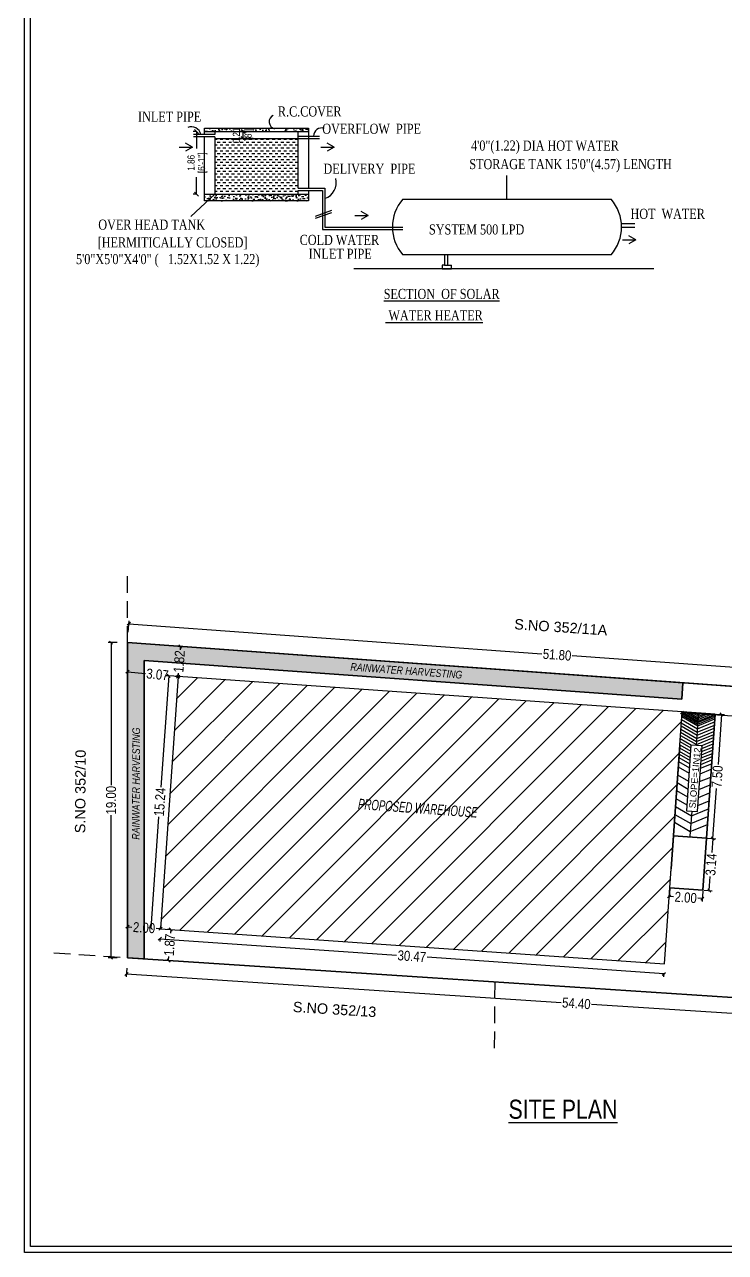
# Model space of a CAD drawing. Header units: metres. Extents: x 574 to 1032, y -195 to -67.
# Drawn here: x 774.5 to 816.8, y -195.4 to -121.4 of the extents above; entities that cross this region are included whole.
import ezdxf

# ---------------------------------------------------------------- set-up
doc = ezdxf.new("R2010")
doc.units = ezdxf.units.M
doc.header["$LTSCALE"] = 20
doc.header["$MEASUREMENT"] = 0
doc.header["$PDMODE"] = 2
doc.linetypes.add('DASHED', pattern=[0.75, 0.5, -0.25])
for name, color, linetype in [('DIM', 4, 'Continuous'), ('dime', 10, 'Continuous'), ('L4', 7, 'Continuous'), ('RED', 1, 'Continuous'), ('txt', 2, 'Continuous')]:
    doc.layers.add(name, color=color, linetype=linetype)
doc.layers.add('Walls', color=1, linetype='Continuous', lineweight=30)
doc.styles.add('9 INCH', font='ARIALNI.TTF')
doc.styles.add('ROMANTIC', font='romantic.ttf', dxfattribs={"width": 0.8})
doc.styles.get("Standard").update_dxf_attribs({"font": 'arial.ttf'})
doc.styles.add('style1', font='ARIALN.TTF')
doc.styles.add('style2', font='arial.ttf')
doc.dimstyles.new('main dim', dxfattribs={"dimtxt": 0.15, "dimasz": 0.12, "dimexe": 0.1, "dimexo": 0.1, "dimgap": 0.05, "dimtad": 1, "dimzin": 3, "dimdsep": 46, "dimtxsty": 'style1', "dimblk": 'OBLIQUE', "dimcen": 0.125, "dimclrd": 8, "dimclre": 8, "dimclrt": 7, "dimadec": 0, "dimazin": 0, "dimtfac": 0.8, "dimtix": 1, "dimtofl": 0, "dimtmove": 2, "dimatfit": 0, "dimfxl": 0, "dimtolj": 1, "dimtzin": 0, "dimarcsym": 0})
doc.dimstyles.new('Rj Approval Inner', dxfattribs={"dimtxt": 0.23, "dimasz": 0.18, "dimexe": 0.18, "dimexo": 0.0625, "dimgap": 0.09, "dimtad": 0, "dimzin": 0, "dimdsep": 46, "dimtxsty": 'style1', "dimblk": 'OBLIQUE', "dimcen": 0.09, "dimclrd": 8, "dimclre": 8, "dimclrt": 256, "dimadec": 0, "dimazin": 0, "dimtfac": 1, "dimtofl": 0, "dimtmove": 1, "dimatfit": 3, "dimfxl": 0, "dimtolj": 1, "dimtzin": 0, "dimlwd": -1, "dimlwe": -1, "dimarcsym": 0})
pattern_1 = [(50, (-379.0064, -621.69866), (0.24708799, -0.0216174), [0.02583665, -0.28420313]), (355, (-379.0064, -621.69866), (-0.04779826, 0.25912165), [0.02066932, -0.227362505]), (100.4514, (-378.98582, -621.70046), (0.19928991, 0.23750409), [0.02195777, -0.241535495]), (46.1842, (-379.0064, -621.62976), (0.36765242, -0.05701942), [0.03875497, -0.4263047]), (96.6356, (-378.97577, -621.6345), (0.32198069, 0.33557254), [0.03293666, -0.36230319]), (351.1842, (-379.0064, -621.62976), (0.32198043, 0.3355728), [0.03100398, -0.34104376]), (21, (-378.97196, -621.64698), (0.2056277, -0.138697636), [0.02583665, -0.28420313]), (326, (-378.97196, -621.64698), (0.08381937, 0.24980596), [0.02066932, -0.227362505]), (71.4514, (-378.95482, -621.65854), (0.289447154, 0.11110809), [0.02195777, -0.241535495]), (37.5, (-379.00641, -621.69866), (0.004188932, 0.114678152), [0, -0.224606596, 0, -0.230807392, 0, -0.228223727]), (7.5, (-379.00641, -621.69866), (0.090624468, 0.135870356), [0, -0.131594662, 0, -0.219439266, 0, -0.086983383]), (327.5, (-379.08323, -621.69866), (0.183895767, -0.007769897), [0, -0.08612216, 0, -0.268701142, 0, -0.356545747]), (317.5, (-379.11768, -621.69866), (0.200901013, 0.03448503), [0, -0.11195881, 0, -0.178445118, 0, -0.253199153])]

# ---------------------------------------------------------------- blocks, each defined once
blk = doc.blocks.new('_Oblique')
at = {"color": 0, "linetype": 'ByBlock', "lineweight": -2}
blk.add_line((-0.5, -0.5), (0.5, 0.5), dxfattribs=at)
blk = doc.blocks.new('*D346')
at = {"layer": 'Defpoints', "color": 0, "ltscale": 7}
for p in [(3152.491, -232.903), (3152.491, -232.903), (3152.491, -234.763)]:
    blk.add_point(p, dxfattribs=at)
at = {"layer": 'DIM', "color": 8, "linetype": 'ByBlock', "lineweight": -2, "ltscale": 7}
for p, q in [((3152.491, -232.903), (3152.391, -232.903)), ((3152.491, -232.903), (3152.491, -233.407)), ((3152.491, -234.763), (3152.491, -234.259)), ((3152.491, -234.763), (3152.391, -234.763))]:
    blk.add_line(p, q, dxfattribs=at)
at = {"layer": 'DIM', "color": 8, "lineweight": -2, "ltscale": 7, "xscale": 0.12, "yscale": 0.12, "zscale": 0.12}
for p, rotation in [((3152.491, -232.903), 90), ((3152.491, -234.763), 270)]:
    blk.add_blockref('_Oblique', p, dxfattribs=dict(at, rotation=rotation))
at = {"layer": 'DIM', "color": 7, "ltscale": 7, "char_height": 0.21, "attachment_point": 5, "rotation": 90, "style": 'style1'}
for s, insert in [('\\A1;[6\'-1"]', (3152.677, -233.833)), ('\\A1;1.86', (3152.334, -233.833))]:
    blk.add_mtext(s, dxfattribs=dict(at, insert=insert))
blk = doc.blocks.new('*D347')
at = {"layer": 'Defpoints', "color": 0, "ltscale": 7}
for p in [(3153.888, -232.903), (3154.284, -232.903), (3154.284, -233.109)]:
    blk.add_point(p, dxfattribs=at)
at = {"layer": 'DIM', "color": 8, "linetype": 'ByBlock', "lineweight": -2, "ltscale": 7}
for p, q in [((3154.184, -232.903), (3153.788, -232.903)), ((3154.184, -233.109), (3153.788, -233.109)), ((3153.888, -233.109), (3153.888, -232.903))]:
    blk.add_line(p, q, dxfattribs=at)
at = {"layer": 'DIM', "color": 8, "lineweight": -2, "ltscale": 7, "xscale": 0.12, "yscale": 0.12, "zscale": 0.12}
for p, rotation in [((3153.888, -232.903), 90), ((3153.888, -233.109), 270)]:
    blk.add_blockref('_Oblique', p, dxfattribs=dict(at, rotation=rotation))
at = {"layer": 'DIM', "color": 7, "ltscale": 7, "insert": (3153.888, -233.019), "char_height": 0.21, "attachment_point": 5, "rotation": 90, "style": 'style1'}
blk.add_mtext('\\A1;0.21\\P [8"]', dxfattribs=at)
blk = doc.blocks.new('*D451')
at = {"color": 8, "ltscale": 100}
for p, q in [((780.058, -158.683), (779.509, -158.683)), ((779.689, -158.683), (779.689, -167.285)), ((779.689, -177.679), (779.689, -169.077)), ((780.058, -177.679), (779.509, -177.679))]:
    blk.add_line(p, q, dxfattribs=at)
at = {"layer": 'Defpoints', "color": 0, "ltscale": 100}
for p in [(779.689, -158.683), (780.683, -158.683), (780.683, -177.679)]:
    blk.add_point(p, dxfattribs=at)
at = {"color": 8, "ltscale": 100, "xscale": 0.18, "yscale": 0.18, "zscale": 0.18}
for p, rotation in [((779.689, -158.683), 90), ((779.689, -177.679), 270)]:
    blk.add_blockref('_Oblique', p, dxfattribs=dict(at, rotation=rotation))
at = {"ltscale": 100, "insert": (779.689, -168.181), "char_height": 0.6, "attachment_point": 5, "rotation": 90, "style": 'style1'}
blk.add_mtext('\\A1;19.00', dxfattribs=at)
blk = doc.blocks.new('*D452')
at = {"color": 8, "ltscale": 100}
for p, q in [((780.728, -158.06), (780.777, -157.371)), ((780.764, -157.551), (805.678, -159.35)), ((832.426, -161.282), (807.512, -159.483)), ((832.39, -161.791), (832.439, -161.102))]:
    blk.add_line(p, q, dxfattribs=at)
at = {"layer": 'Defpoints', "color": 0, "ltscale": 100}
for p in [(780.683, -158.683), (832.426, -161.282), (832.345, -162.414)]:
    blk.add_point(p, dxfattribs=at)
at = {"color": 8, "ltscale": 100, "xscale": 0.18, "yscale": 0.18, "zscale": 0.18}
for p, rotation in [((780.764, -157.551), 175.8693375909285), ((832.426, -161.282), 355.8693375909286)]:
    blk.add_blockref('_Oblique', p, dxfattribs=dict(at, rotation=rotation))
at = {"ltscale": 100, "insert": (806.595, -159.416), "char_height": 0.6, "attachment_point": 5, "rotation": 355.86934, "style": 'style1'}
blk.add_mtext('\\A1;51.80', dxfattribs=at)
blk = doc.blocks.new('*D450')
at = {"color": 8, "ltscale": 100}
for p, q in [((780.642, -178.303), (780.607, -178.837)), ((780.619, -178.657), (806.841, -180.374)), ((834.898, -182.211), (808.676, -180.494)), ((834.922, -181.857), (834.887, -182.391))]:
    blk.add_line(p, q, dxfattribs=at)
at = {"layer": 'Defpoints', "color": 0, "ltscale": 100}
for p in [(780.683, -177.679), (834.962, -181.233), (834.898, -182.211)]:
    blk.add_point(p, dxfattribs=at)
at = {"color": 8, "ltscale": 100, "xscale": 0.18, "yscale": 0.18, "zscale": 0.18}
for p, rotation in [((780.619, -178.657), 176.2542827720656), ((834.898, -182.211), 356.2542827720657)]:
    blk.add_blockref('_Oblique', p, dxfattribs=dict(at, rotation=rotation))
at = {"ltscale": 100, "insert": (807.758, -180.434), "char_height": 0.6, "attachment_point": 5, "rotation": 356.25428, "style": 'style1'}
blk.add_mtext('\\A1;54.40', dxfattribs=at)
blk = doc.blocks.new('*D467')
at = {"layer": 'Defpoints', "color": 0, "ltscale": 100}
for p in [(782.676, -175.931), (813.073, -178.05), (813.031, -178.65)]:
    blk.add_point(p, dxfattribs=at)
at = {"layer": 'RED', "color": 8, "ltscale": 100}
for p, q in [((782.635, -176.531), (782.622, -176.71)), ((782.635, -176.531), (796.915, -177.526)), ((813.031, -178.65), (798.751, -177.654)), ((813.031, -178.65), (813.018, -178.829))]:
    blk.add_line(p, q, dxfattribs=at)
at = {"layer": 'RED', "color": 8, "ltscale": 100, "xscale": 0.18, "yscale": 0.18, "zscale": 0.18}
for p, rotation in [((782.635, -176.531), 176.0123814823392), ((813.031, -178.65), 356.0123814823393)]:
    blk.add_blockref('_Oblique', p, dxfattribs=dict(at, rotation=rotation))
at = {"layer": 'RED', "ltscale": 100, "insert": (797.833, -177.59), "char_height": 0.6, "attachment_point": 5, "rotation": 356.01238, "style": 'style1'}
blk.add_mtext('\\A1;30.47', dxfattribs=at)
blk = doc.blocks.new('*D468')
at = {"layer": 'Defpoints', "color": 0, "ltscale": 100}
for p in [(783.167, -160.688), (783.736, -160.728), (782.676, -175.931)]:
    blk.add_point(p, dxfattribs=at)
at = {"layer": 'RED', "color": 8, "ltscale": 100}
for p, q in [((783.167, -160.688), (782.7, -167.396)), ((783.167, -160.688), (782.988, -160.676)), ((782.107, -175.891), (782.575, -169.184)), ((782.107, -175.891), (781.928, -175.879))]:
    blk.add_line(p, q, dxfattribs=at)
at = {"layer": 'RED', "color": 8, "ltscale": 100, "xscale": 0.18, "yscale": 0.18, "zscale": 0.18}
for p, rotation in [((783.167, -160.688), 86.01238148233988), ((782.107, -175.891), 266.0123814823398)]:
    blk.add_blockref('_Oblique', p, dxfattribs=dict(at, rotation=rotation))
at = {"layer": 'RED', "ltscale": 100, "insert": (782.637, -168.29), "char_height": 0.6, "attachment_point": 5, "rotation": 86.01238, "style": 'style1'}
blk.add_mtext('\\A1;15.24', dxfattribs=at)
blk = doc.blocks.new('*D469')
at = {"layer": 'Defpoints', "color": 0, "ltscale": 100}
for p in [(783.867, -158.913), (783.867, -158.913), (783.736, -160.728)]:
    blk.add_point(p, dxfattribs=at)
at = {"layer": 'RED', "color": 8, "ltscale": 100}
for p, q in [((783.867, -158.913), (783.688, -158.9)), ((783.867, -158.913), (783.852, -159.118)), ((783.736, -160.728), (783.751, -160.522)), ((783.736, -160.728), (783.557, -160.715))]:
    blk.add_line(p, q, dxfattribs=at)
at = {"layer": 'RED', "color": 8, "ltscale": 100, "xscale": 0.18, "yscale": 0.18, "zscale": 0.18}
for p, rotation in [((783.867, -158.913), 85.86933759095392), ((783.736, -160.728), 265.8693375909539)]:
    blk.add_blockref('_Oblique', p, dxfattribs=dict(at, rotation=rotation))
at = {"layer": 'RED', "ltscale": 100, "insert": (783.802, -159.82), "char_height": 0.6, "attachment_point": 5, "rotation": 85.86934, "style": 'style1'}
blk.add_mtext('\\A1;1.82', dxfattribs=at)
blk = doc.blocks.new('*D470')
at = {"layer": 'Defpoints', "color": 0, "ltscale": 100}
for p in [(780.683, -175.811), (780.683, -175.811), (782.676, -175.931)]:
    blk.add_point(p, dxfattribs=at)
at = {"layer": 'RED', "color": 8, "ltscale": 100}
for p, q in [((780.683, -175.811), (780.693, -175.632)), ((780.683, -175.811), (780.948, -175.827)), ((782.676, -175.931), (782.411, -175.915)), ((782.676, -175.931), (782.687, -175.751))]:
    blk.add_line(p, q, dxfattribs=at)
at = {"layer": 'RED', "color": 8, "ltscale": 100, "xscale": 0.18, "yscale": 0.18, "zscale": 0.18}
for p, rotation in [((780.683, -175.811), 176.570270816227), ((782.676, -175.931), 356.570270816227)]:
    blk.add_blockref('_Oblique', p, dxfattribs=dict(at, rotation=rotation))
at = {"layer": 'RED', "ltscale": 100, "insert": (781.68, -175.871), "char_height": 0.6, "attachment_point": 5, "rotation": 356.57027, "style": 'style1'}
blk.add_mtext('\\A1;2.00', dxfattribs=at)
blk = doc.blocks.new('*D471')
at = {"layer": 'Defpoints', "color": 0, "ltscale": 100}
for p in [(783.314, -175.975), (783.162, -177.842), (783.192, -177.844)]:
    blk.add_point(p, dxfattribs=at)
at = {"layer": 'RED', "color": 8, "ltscale": 100}
for p, q in [((783.285, -175.973), (783.105, -175.962)), ((783.285, -175.973), (783.27, -176.203)), ((783.162, -177.842), (783.177, -177.612)), ((783.162, -177.842), (782.983, -177.83))]:
    blk.add_line(p, q, dxfattribs=at)
at = {"layer": 'RED', "color": 8, "ltscale": 100, "xscale": 0.18, "yscale": 0.18, "zscale": 0.18}
for p, rotation in [((783.285, -175.973), 86.25428277206616), ((783.162, -177.842), 266.2542827720662)]:
    blk.add_blockref('_Oblique', p, dxfattribs=dict(at, rotation=rotation))
at = {"layer": 'RED', "ltscale": 100, "insert": (783.223, -176.907), "char_height": 0.6, "attachment_point": 5, "rotation": 86.25428, "style": 'style1'}
blk.add_mtext('\\A1;1.87', dxfattribs=at)
blk = doc.blocks.new('*D472')
at = {"layer": 'Defpoints', "color": 0, "ltscale": 100}
for p in [(814.132, -162.847), (832.567, -164.083), (832.57, -164.036)]:
    blk.add_point(p, dxfattribs=at)
at = {"layer": 'RED', "color": 8, "ltscale": 100}
for p, q in [((814.129, -162.893), (814.118, -163.073)), ((814.129, -162.893), (823.066, -163.47)), ((832.567, -164.083), (824.858, -163.585)), ((832.567, -164.083), (832.556, -164.262))]:
    blk.add_line(p, q, dxfattribs=at)
at = {"layer": 'RED', "color": 8, "ltscale": 100, "xscale": 0.18, "yscale": 0.18, "zscale": 0.18}
for p, rotation in [((814.129, -162.893), 176.3087026367958), ((832.567, -164.083), 356.3087026367958)]:
    blk.add_blockref('_Oblique', p, dxfattribs=dict(at, rotation=rotation))
at = {"layer": 'RED', "ltscale": 100, "insert": (823.967, -163.455), "char_height": 0.6, "attachment_point": 5, "rotation": 356.3087, "style": 'style1'}
blk.add_mtext('\\A1;18.48', dxfattribs=at)
blk = doc.blocks.new('*D475')
at = {"color": 8, "ltscale": 100}
for p, q in [((813.388, -173.523), (813.344, -174.157)), ((815.383, -173.662), (815.339, -174.296)), ((813.357, -173.977), (813.624, -173.996)), ((815.352, -174.116), (815.085, -174.098))]:
    blk.add_line(p, q, dxfattribs=at)
at = {"layer": 'Defpoints', "color": 0, "ltscale": 100}
for p in [(813.393, -173.461), (815.388, -173.6), (815.352, -174.116)]:
    blk.add_point(p, dxfattribs=at)
at = {"color": 8, "ltscale": 100, "xscale": 0.18, "yscale": 0.18, "zscale": 0.18}
for p, rotation in [((813.357, -173.977), 176.0123814823378), ((815.352, -174.116), 356.0123814823378)]:
    blk.add_blockref('_Oblique', p, dxfattribs=dict(at, rotation=rotation))
at = {"ltscale": 100, "insert": (814.354, -174.047), "char_height": 0.6, "attachment_point": 5, "rotation": 356.01238, "style": 'style1'}
blk.add_mtext('\\A1;2.00', dxfattribs=at)
blk = doc.blocks.new('*D476')
at = {"color": 8, "ltscale": 100}
for p, q in [((815.668, -170.472), (816.174, -170.507)), ((815.994, -170.495), (815.935, -171.334)), ((815.776, -173.627), (815.834, -172.787)), ((815.45, -173.604), (815.955, -173.639))]:
    blk.add_line(p, q, dxfattribs=at)
at = {"layer": 'Defpoints', "color": 0, "ltscale": 100}
for p in [(815.606, -170.468), (815.994, -170.495), (815.388, -173.6)]:
    blk.add_point(p, dxfattribs=at)
at = {"color": 8, "ltscale": 100, "xscale": 0.18, "yscale": 0.18, "zscale": 0.18}
for p, rotation in [((815.994, -170.495), 86.01298975908536), ((815.776, -173.627), 266.0129897590854)]:
    blk.add_blockref('_Oblique', p, dxfattribs=dict(at, rotation=rotation))
at = {"ltscale": 100, "insert": (815.885, -172.061), "char_height": 0.6, "attachment_point": 5, "rotation": 86.01299, "style": 'style1'}
blk.add_mtext('\\A1;3.14', dxfattribs=at)
blk = doc.blocks.new('*D477')
at = {"color": 8, "ltscale": 100}
for p, q in [((816.19, -162.99), (816.695, -163.025)), ((816.516, -163.013), (816.305, -166.029)), ((815.994, -170.495), (816.204, -167.478)), ((815.668, -170.472), (816.174, -170.507))]:
    blk.add_line(p, q, dxfattribs=at)
at = {"layer": 'Defpoints', "color": 0, "ltscale": 100}
for p in [(816.128, -162.986), (816.516, -163.013), (815.606, -170.468)]:
    blk.add_point(p, dxfattribs=at)
at = {"color": 8, "ltscale": 100, "xscale": 0.18, "yscale": 0.18, "zscale": 0.18}
for p, rotation in [((816.516, -163.013), 86.01263612922348), ((815.994, -170.495), 266.0126361292235)]:
    blk.add_blockref('_Oblique', p, dxfattribs=dict(at, rotation=rotation))
at = {"ltscale": 100, "insert": (816.255, -166.754), "char_height": 0.6, "attachment_point": 5, "rotation": 86.01264, "style": 'style1'}
blk.add_mtext('\\A1;7.50', dxfattribs=at)
blk = doc.blocks.new('*D480')
at = {"layer": 'Defpoints', "color": 0, "ltscale": 100}
for p in [(780.683, -160.441), (780.683, -160.441), (783.736, -160.728)]:
    blk.add_point(p, dxfattribs=at)
at = {"layer": 'RED', "color": 8, "ltscale": 100}
for p, q in [((780.683, -160.441), (780.699, -160.261)), ((780.683, -160.441), (781.764, -160.542)), ((783.736, -160.728), (783.753, -160.549)), ((783.736, -160.728), (783.215, -160.679))]:
    blk.add_line(p, q, dxfattribs=at)
at = {"layer": 'RED', "color": 8, "ltscale": 100, "xscale": 0.18, "yscale": 0.18, "zscale": 0.18}
for p, rotation in [((780.683, -160.441), 174.6271897064693), ((783.736, -160.728), 354.6271897064693)]:
    blk.add_blockref('_Oblique', p, dxfattribs=dict(at, rotation=rotation))
at = {"layer": 'RED', "ltscale": 100, "insert": (782.49, -160.6), "char_height": 0.6, "attachment_point": 5, "rotation": 354.62719, "style": 'style1'}
blk.add_mtext('\\A1;3.07', dxfattribs=at)
blk = doc.blocks.new('solar')
h = blk.add_hatch()
h.set_pattern_fill('AR-CONC', color=256, scale=0.034449, style=0)
h.set_pattern_definition(pattern_1)
h.paths.add_polyline_path([(-10.283, 2.222), (-13.383, 2.222), (-13.383, 2.015), (-10.283, 2.015)])
h.paths.add_polyline_path([(-11.486, 4.186), (-13.383, 4.186), (-13.383, 4.082), (-13.073, 4.082), (-11.437, 4.082)])
h.paths.add_polyline_path([(-10.544, 4.186), (-10.94, 4.186), (-10.989, 4.082), (-10.593, 4.082)])
h.paths.add_polyline_path([(-12.85, 3.705), (-12.85, 5.286), (-11.781, 5.286), (-11.781, 3.705)], flags=9)
h = blk.add_hatch()
h.set_pattern_fill('AR-CONC', color=256, scale=0.034449, style=0)
h.set_pattern_definition(pattern_1)
h.paths.add_polyline_path([(-11.486, 4.186), (-13.383, 4.186), (-13.383, 4.082), (-13.073, 4.082), (-11.437, 4.082)])
h.paths.add_polyline_path([(-10.283, 4.186), (-10.94, 4.186), (-10.989, 4.082), (-10.593, 4.082), (-10.283, 4.082)])
h = blk.add_hatch()
h.set_pattern_fill('DASH', color=256, scale=0.688977, style=0)
h.set_pattern_definition([(0, (-379.00641, -621.69866), (0.086122161, 0.086122161), [0.08612216, -0.08612216])])
h.paths.add_polyline_path([(-13.073, 3.875), (-13.073, 2.222), (-10.593, 2.222), (-10.593, 3.875)])
for p, q in [((-13.383, 3.996), (-13.383, 4.186)), ((-13.383, 4.186), (-10.283, 4.186)), ((-13.383, 4.082), (-13.073, 4.082)), ((-13.073, 4.082), (-13.073, 3.996)), ((-13.073, 4.082), (-10.593, 4.082)), ((-11.437, 4.082), (-11.486, 4.186)), ((-10.989, 4.082), (-10.94, 4.186)), ((-10.593, 2.394), (-10.593, 4.082)), ((-10.593, 4.082), (-10.283, 4.082)), ((-10.283, 4.186), (-10.283, 2.394)), ((-13.745, 3.617), (-13.952, 3.738)), ((-13.073, 3.996), (-13.711, 3.996)), ((-13.073, 3.927), (-13.711, 3.927)), ((-13.383, 2.015), (-13.383, 3.927)), ((-13.073, 3.927), (-13.073, 2.222)), ((-13.073, 3.875), (-10.593, 3.875)), ((-10.593, 3.944), (-9.956, 3.944)), ((-10.593, 3.875), (-9.956, 3.875)), ((-9.525, 3.617), (-9.732, 3.738)), ((-14.141, 3.617), (-13.745, 3.617)), ((-13.745, 3.617), (-13.952, 3.497)), ((-9.921, 3.617), (-9.525, 3.617)), ((-9.525, 3.617), (-9.732, 3.497)), ((-4.375, 2.067), (-4.375, 2.773)), ((-13.073, 2.222), (-13.792, 1.551)), ((-13.383, 2.222), (-10.283, 2.222)), ((-10.593, 2.394), (-9.801, 2.394)), ((-10.593, 2.222), (-10.593, 2.325)), ((-10.593, 2.222), (-10.593, 2.325)), ((-10.593, 2.325), (-9.87, 2.325)), ((-10.283, 2.325), (-10.283, 2.015)), ((-9.87, 2.325), (-9.87, 1.171)), ((-9.801, 2.394), (-9.801, 1.24)), ((-10.283, 2.015), (-13.383, 2.015)), ((-7.475, 2.067), (-1.275, 2.067)), ((-10.076, 1.567), (-9.594, 1.74)), ((-10.076, 1.499), (-9.594, 1.671)), ((-8.905, 1.585), (-8.509, 1.585)), ((-8.509, 1.585), (-8.716, 1.705)), ((-8.509, 1.585), (-8.716, 1.464)), ((-9.87, 1.171), (-7.475, 1.171)), ((-9.801, 1.24), (-7.475, 1.24)), ((-0.947, 1.344), (-0.568, 1.344)), ((-0.947, 1.24), (-0.568, 1.24)), ((-0.93, 0.861), (-0.534, 0.861)), ((-0.534, 0.861), (-0.741, 0.982)), ((-0.534, 0.861), (-0.741, 0.741)), ((-1.275, 0.413), (-7.475, 0.413)), ((-6.235, 0.413), (-6.235, 0.276)), ((-6.235, 0.413), (-6.235, 0.103)), ((-6.132, 0.103), (-6.132, 0.413)), ((0, 0), (-8.939, 0)), ((-6.235, 0.103), (-6.304, 0.103)), ((-6.304, 0.103), (-6.304, 0)), ((-6.304, 0), (-6.029, 0)), ((-6.235, 0.103), (-6.029, 0.103)), ((-6.029, 0), (-6.029, 0.103))]:
    blk.add_line(p, q)
for centre, radius, start, end in [((-11.247, 4.372), 0.211, 114.2145, 255.725), ((-13.775, 3.938), 0.286, 11.6682, 112.1868), ((-9.878, 3.933), 0.259, 76.6765, 177.5572), ((-9.942, 2.558), 0.486, 286.9212, 15.3934), ((-6.536, 1.24), 1.252, 138.6575, 221.3425), ((-2.214, 1.24), 1.252, 318.6575, 41.3425)]:
    blk.add_arc(centre, radius, start, end)
at = {"layer": 'dime', "color": 4, "style": 'ROMANTIC', "width": 0.8}
for s, height, p in [(' R.C.COVER', 0.3, (-11.287, 4.531)), (' INLET PIPE', 0.29999, (-15.455, 4.376)), ('OVERFLOW  PIPE', 0.29999, (-9.875, 4.015)), (' 4\'0"(1.22) DIA HOT WATER', 0.29999, (-5.534, 3.515)), ('DELIVERY  PIPE', 0.29999, (-9.84, 2.826)), (' STORAGE TANK 15\'0"(4.57) LENGTH', 0.29999, (-5.586, 2.964)), ('OVER HEAD TANK  ', 0.29999, (-16.547, 1.162)), ('HOT  WATER ', 0.29999, (-0.694, 1.483)), ('SYSTEM 500 LPD', 0.29999, (-6.697, 1.018)), ('[HERMITICALLY CLOSED]', 0.29999, (-16.565, 0.633)), ('COLD WATER ', 0.29999, (-10.547, 0.707)), ('  5\'0"X5\'0"X4\'0" (   1.52X1.52 X 1.22)', 0.29999, (-17.392, 0.136)), (' INLET PIPE', 0.29999, (-10.374, 0.294)), ('%%USECTION  OF SOLAR', 0.29999, (-8.046, -0.902)), ('%%U WATER HEATER', 0.29999, (-7.995, -1.539))]:
    blk.add_text(s, height=height, dxfattribs=at).set_placement(p)
at = {"layer": 'DIM', "color": 7, "ltscale": 7}
dim = blk.add_linear_dim(base=(-13.626, 4.082), p1=(-13.626, 2.222), p2=(-13.626, 4.082), angle=90, dimstyle='main dim', override={"dimtxt": 0.21, "dimtad": 0, "dimpost": '\\X'}, dxfattribs=at)
dim.commit()
dim.dimension.update_dxf_attribs({"geometry": '*D346', "text_midpoint": (-13.626, 3.152), "insert": (-3166.117, 236.985)})
dim = blk.add_linear_dim(base=(-12.229, 4.082), p1=(-11.833, 3.875), p2=(-11.833, 4.082), angle=90, dimstyle='main dim', override={"dimtxt": 0.21, "dimtad": 0, "dimpost": '\\X'}, dxfattribs=at)
dim.commit()
dim.dimension.update_dxf_attribs({"geometry": '*D347', "text_midpoint": (-12.229, 3.966), "dimtype": 128, "insert": (-3166.117, 236.985)})

msp = doc.modelspace()

# ---------------------------------------------------------------- hatches: boundary and pattern name
at = {"ltscale": 800}
h = msp.add_hatch(dxfattribs=at)
h.set_pattern_fill('GRAVEL', color=256, scale=2, style=0)
h.set_pattern_definition([(228.012788, (176.3699, -32.42175), (-16, -18), [0.269072, -26.638176]), (184.96974, (176.1899, -32.62175), (24, 2), [0.461736, -45.7118495]), (132.510447, (175.7299, -32.66175), (20, -22), [0.325576, -32.232065]), (267.273689, (174.9499, -33.16175), (2, 40), [0.420476, -41.627116]), (292.833654, (174.9299, -33.58175), (-10, 24), [0.41231, -40.818746]), (357.273689, (175.0899, -33.96175), (-40, 2), [0.420476, -41.627116]), (37.69424, (175.5099, -33.98175), (-26, -20), [0.556058, -55.049697]), (72.255328, (175.9499, -33.64175), (14, 44), [0.524976, -51.972643]), (121.429566, (176.1099, -33.14175), (-16, 26), [0.4219, -41.768146]), (175.236358, (175.8899, -32.78175), (22, -2), [0.481664, -23.601525]), (222.397438, (175.4099, -32.74175), (-24, -22), [0.622896, -61.66675]), (138.814075, (176.9299, -33.18175), (-14, 12), [0.212602, -21.0476896]), (171.469234, (176.7699, -33.04175), (26, -4), [0.404474, -40.043023]), (225, (176.3699, -32.9817), (-2e-16, -2), [0.282842, -2.545585]), (203.19859, (176.2299, -32.74175), (10, 4), [0.152316, -15.07923]), (291.80141, (176.0899, -32.80175), (-2, 6), [0.215406, -10.5549236]), (30.963757, (176.1699, -33.00175), (6, 4), [0.349858, -11.312046]), (161.56505, (176.4699, -32.82175), (4, -2), [0.252982, -6.0715733]), (16.38954, (174.9299, -32.80175), (20, 6), [0.3544, -35.0856903]), (70.346176, (175.2699, -32.70175), (-8, -22), [0.297322, -29.4348155]), (293.19859, (176.4699, -32.42175), (-4, 10), [0.30463, -14.926916]), (343.61046, (176.5899, -32.70175), (-20, 6), [0.3544, -35.0856903]), (339.443955, (174.9299, -34.04175), (-10, 4), [0.34176, -16.7462475]), (294.77514, (175.2499, -34.16175), (-10, 22), [0.286356, -28.349286]), (66.80141, (176.4899, -34.42175), (4, 10), [0.30463, -14.926916]), (17.354025, (176.6099, -34.14175), (-26, -8), [0.335262, -33.190847]), (69.443955, (175.5099, -34.42175), (-4, -10), [0.17088, -16.9171275]), (101.30993, (176.3699, -34.42175), (-2, 8), [0.10198, -10.096059]), (165.96376, (176.3499, -34.32175), (6, -2), [0.41231, -7.833901]), (186.009006, (175.9499, -34.22175), (20, 2), [0.3821, -37.8278463]), (303.69007, (176.1699, -33.18175), (-2, 4), [0.288444, -6.9226586]), (353.157227, (176.3299, -33.42175), (34, -4), [0.503588, -49.855125]), (60.945396, (176.8299, -33.48175), (-8, -14), [0.205912, -20.385348]), (90, (176.93, -33.3017), (-2, 2), [0.12, -1.88]), (120.256437, (175.9099, -34.16175), (8, -14), [0.277848, -27.50704]), (48.012788, (175.7699, -33.92175), (16, 18), [0.538144, -26.369104]), (0, (176.13, -33.5217), (2, 2), [0.52, -1.48]), (325.304846, (176.6499, -33.52175), (20, -14), [0.316228, -31.3065486]), (254.054604, (176.9099, -33.70175), (-2, -8), [0.291204, -14.269016]), (207.645975, (176.8299, -33.98175), (-38, -20), [0.47413, -46.9389484]), (175.426079, (176.4099, -34.20175), (-26, 2), [0.501598, -49.658147])])
h.paths.add_polyline_path([(780.68261, -158.68305), (780.68261, -177.67924), (781.68261, -177.7447), (781.68261, -159.75787), (814.11667, -162.10022), (814.1887, -161.10282)])
h.paths.add_polyline_path([(793.95435, -160.61279), (800.92902, -161.11908), (800.99832, -160.1645), (794.02364, -159.65821)], flags=24)
h.paths.add_polyline_path([(781.67444, -170.70506), (781.69729, -163.71207), (780.7402, -163.70894), (780.71736, -170.70193)], flags=24)
at = {"layer": 'L4', "ltscale": 1.5}
h = msp.add_hatch(dxfattribs=at)
h.set_pattern_fill('ANSI31', color=6, scale=10)
h.set_pattern_definition([(45, (-0.8662, -2.5963), (-0.8838835, 0.8838835), [])])
h.paths.add_polyline_path([(783.73622, -160.72775), (782.67642, -175.93085), (813.07265, -178.04977), (814.13246, -162.84666)])
h.paths.add_polyline_path([(794.39888, -168.87437), (801.94778, -169.42234), (802.01853, -168.44768), (794.46963, -167.89971)], flags=24)

# ---------------------------------------------------------------- linework, layer by layer
at = {"color": 1, "linetype": 'DASHED', "ltscale": 0.1}
for p, q in [((780.68261, -158.68305), (780.68261, -154.53905)), ((776.24257, -177.38855), (780.68261, -177.67924)), ((802.83115, -179.12927), (802.80196, -183.18132))]:
    msp.add_line(p, q, dxfattribs=at)
at = {"color": 1, "ltscale": 100}
for p, q in [((780.68261, -158.68305), (832.34472, -162.41403)), ((814.11667, -162.10022), (814.1887, -161.10282)), ((816.12761, -162.98574), (814.13246, -162.84666)), ((816.12761, -162.98574), (814.13246, -162.84666)), ((815.60606, -170.46758), (816.12761, -162.98574)), ((813.98971, -164.89438), (813.4755, -172.27077)), ((834.96237, -181.23284), (780.68261, -177.67924))]:
    msp.add_line(p, q, dxfattribs=at)
at = {"ltscale": 1.5}
for p, q in [((814.13246, -162.84666), (815.0958, -163.40714)), ((814.13246, -162.84666), (815.0958, -163.40714)), ((814.32827, -162.86031), (815.10251, -163.31077)), ((814.32827, -162.86031), (815.10251, -163.31077)), ((814.08591, -163.51444), (815.04925, -164.07491)), ((814.0991, -163.3251), (815.06244, -163.88558)), ((814.1123, -163.13576), (815.07564, -163.69624)), ((814.11902, -163.03939), (815.08236, -163.59987)), ((814.12574, -162.94303), (815.08908, -163.5035)), ((814.52408, -162.87396), (815.10923, -163.2144)), ((814.52408, -162.87396), (815.10923, -163.2144)), ((814.7199, -162.88761), (815.11595, -163.11804)), ((814.7199, -162.88761), (815.11595, -163.11804)), ((814.91571, -162.90126), (815.12267, -163.02167)), ((814.91571, -162.90126), (815.12267, -163.02167)), ((815.13002, -162.9162), (814.9933, -164.8774)), ((815.06244, -163.88558), (816.09423, -163.46418)), ((815.07564, -163.69624), (816.10743, -163.27484)), ((815.08236, -163.59987), (816.11415, -163.17847)), ((815.08908, -163.5035), (816.12086, -163.08211)), ((815.0958, -163.40714), (816.12758, -162.98574)), ((815.0958, -163.40714), (816.12758, -162.98574)), ((815.10251, -163.31077), (815.93177, -162.97209)), ((815.10251, -163.31077), (815.93177, -162.97209)), ((815.10923, -163.2144), (815.73595, -162.95844)), ((815.10923, -163.2144), (815.73595, -162.95844)), ((815.11595, -163.11804), (815.54014, -162.94479)), ((815.11595, -163.11804), (815.54014, -162.94479)), ((815.12267, -163.02167), (815.34433, -162.93114)), ((815.12267, -163.02167), (815.34433, -162.93114)), ((814.03311, -164.27179), (814.99645, -164.83227)), ((814.04631, -164.08245), (815.00965, -164.64293)), ((814.05951, -163.89311), (815.02285, -164.45359)), ((814.07271, -163.70377), (815.03605, -164.26425)), ((815.00965, -164.64293), (816.04143, -164.22153)), ((815.02285, -164.45359), (816.05463, -164.03219)), ((815.03605, -164.26425), (816.06783, -163.84285)), ((815.04925, -164.07491), (816.08103, -163.65352)), ((813.98032, -165.02914), (814.64046, -165.41321)), ((813.99352, -164.8398), (814.65366, -165.22387)), ((814.00671, -164.65046), (814.66685, -165.03454)), ((814.01991, -164.46113), (814.70029, -164.85698)), ((814.99645, -164.83227), (816.02824, -164.41087)), ((815.28631, -164.89783), (816.01504, -164.6002)), ((815.31244, -165.25505), (815.98864, -164.97888)), ((815.32564, -165.06571), (816.00184, -164.78954)), ((813.94022, -165.6044), (814.60036, -165.98847)), ((813.95392, -165.40781), (814.61406, -165.79189)), ((813.96712, -165.21848), (814.62726, -165.60255)), ((815.25914, -166.01965), (815.93534, -165.74348)), ((815.27284, -165.82306), (815.94904, -165.54689)), ((815.28604, -165.63373), (815.96224, -165.35756)), ((815.29924, -165.44439), (815.97544, -165.16822)), ((813.90095, -166.16771), (814.56109, -166.55178)), ((813.9236, -165.84277), (814.58374, -166.22684)), ((815.21987, -166.58296), (815.89607, -166.30679)), ((815.24252, -166.25802), (815.91872, -165.98185)), ((813.83432, -167.12356), (814.49446, -167.50764)), ((813.86763, -166.64564), (814.52777, -167.02971)), ((815.15324, -167.53881), (815.82944, -167.26264)), ((815.18656, -167.06089), (815.86276, -166.78472)), ((813.801, -167.60149), (814.46114, -167.98556)), ((815.11992, -168.01674), (815.79612, -167.74057)), ((813.73437, -168.55734), (814.69771, -169.11782)), ((813.76768, -168.07942), (814.42782, -168.46349)), ((814.69771, -169.11782), (815.72949, -168.69642)), ((815.08661, -168.49467), (815.76281, -168.21849)), ((813.66773, -169.51319), (814.63107, -170.07367)), ((813.70105, -169.03527), (814.66439, -169.59575)), ((814.71644, -168.84909), (814.61192, -170.34848)), ((814.66439, -169.59575), (815.69618, -169.17435)), ((814.63107, -170.07367), (815.66286, -169.65227))]:
    msp.add_line(p, q, dxfattribs=at)
at = {"color": 1, "ltscale": 100}
for points in [[(780.68261, -177.67924), (780.68261, -158.68305)], [(780.68261, -177.67924), (780.68261, -158.68305), (814.1887, -161.10282)], [(781.68261, -177.7447), (781.68261, -159.75787), (814.11667, -162.10022)], [(813.39256, -173.46068), (815.38772, -173.59976), (815.60606, -170.46758), (813.6109, -170.3285), (813.47182, -172.32366)], [(780.68261, -177.67924), (834.96237, -181.23284)]]:
    msp.add_lwpolyline(points, dxfattribs=at)
msp.add_lwpolyline([(780.68261, -177.67924), (834.96237, -181.23284), (832.34472, -162.41403), (780.68261, -158.68305)], close=True, dxfattribs=at)
at = {"ltscale": 400}
for points in [[(814.1887, -161.10282), (814.11667, -162.10022), (781.68261, -159.75787), (781.68261, -177.7447), (780.68261, -177.67924), (780.68261, -158.68305)], [(780.68261, -177.67924), (834.96237, -181.23284), (832.34472, -162.41403), (780.68261, -158.68305)], [(780.68261, -177.67924), (834.96237, -181.23284), (832.34472, -162.41403), (780.68261, -158.68305)], [(780.68261, -177.67924), (834.96237, -181.23284), (832.34472, -162.41403), (780.68261, -158.68305)], [(780.68261, -177.67924), (834.96237, -181.23284), (832.34472, -162.41403), (780.68261, -158.68305)], [(783.73622, -160.72775), (782.67642, -175.93085), (813.07265, -178.04977), (814.13246, -162.84666)]]:
    msp.add_lwpolyline(points, close=True, dxfattribs=at)
msp.add_lwpolyline([(816.12758, -162.98574), (815.60602, -170.46758), (813.6109, -170.3285), (814.13246, -162.84666)], close=True)
at = {"ltscale": 1.5}
for points in [[(814.39382, -168.8266), (815.06023, -168.87305), (815.3371, -164.90137), (814.67069, -164.85491)], [(813.39256, -173.46068), (813.6109, -170.3285), (815.60602, -170.46758), (815.38772, -173.59976)]]:
    msp.add_lwpolyline(points, close=True, dxfattribs=at)
at = {"layer": 'L4', "ltscale": 1.5}
for points in [[(774.47031, -76.45965), (942.46142, -76.45965), (942.46142, -195.44748), (774.47031, -195.44748)], [(774.82235, -76.81169), (942.10938, -76.81169), (942.10938, -195.09545), (774.82235, -195.09545)]]:
    msp.add_lwpolyline(points, close=True, dxfattribs=at)

# ---------------------------------------------------------------- block references
at = {"layer": 'Walls', "xscale": 2.0251196826485, "yscale": 2.0251196826485, "zscale": 2.0251196826485}
msp.add_blockref('solar', (812.42912, -136.13615), dxfattribs=at)

# ---------------------------------------------------------------- texts
at = {"color": 1, "linetype": 'Continuous', "lineweight": 25}
for s, rotation, p in [('S.NO 352/11A', 356.123023, (803.99529, -157.87042)), ('S.NO 352/10', 89.6210481, (778.13069, -170.17955)), ('S.NO 352/13', 356.3941075, (790.6406, -180.94648))]:
    msp.add_text(s, height=0.624, rotation=rotation, dxfattribs=at).set_placement(p)
at = {"color": 3, "lineweight": -3, "style": '9 INCH', "width": 0.8}
msp.add_text('PROPOSED WAREHOUSE', height=0.63, rotation=355.848219, dxfattribs=at).set_placement((794.57389, -168.71301))
at = {"color": 3, "lineweight": -3, "char_height": 0.462, "attachment_point": 1, "style": '9 INCH'}
for insert, rotation in [((794.14722, -159.90369), 355.848219), ((780.9537, -170.56168), 89.8128224)]:
    msp.add_mtext_dynamic_manual_height_columns('RAINWATER HARVESTING', width=7.9779325, gutter_width=1250, heights=[0], dxfattribs=dict(at, insert=insert, rotation=rotation))
at = {"insert": (815.11109, -166.85812), "char_height": 0.4, "width": 4.8, "attachment_point": 8, "rotation": 84.9993453}
msp.add_mtext('SLOPE=1IN12', dxfattribs=at)
at = {"layer": 'txt', "style": 'style2', "width": 0.8}
msp.add_text('%%USITE PLAN', height=1.149876, dxfattribs=at).set_placement((803.66539, -187.38809, -0.02475))

# ---------------------------------------------------------------- dimensions: what is measured, and where the dimension line sits
at = {"color": 1, "ltscale": 100}
for p1, p2, distance, override, picture, middle in [((780.68261, -158.68305), (832.34472, -162.41403), 1.13509, {"dimtxt": 0.6, "dimexo": 0.625, "dimfxl": 6, "dimarcsym": 1}, '*D452', (806.59543, -159.4164)), ((780.68261, -177.67924), (780.68261, -158.68305), 0.99351, {"dimtxt": 0.6, "dimexo": 0.625, "dimfxl": 6, "dimarcsym": 1}, '*D451', (779.6891, -168.18114)), ((815.60606, -170.46758), (816.12758, -162.98574), -0.38887, {"dimtxt": 0.6, "dimfxl": 6, "dimarcsym": 1}, '*D477', (816.25475, -166.7537)), ((815.38772, -173.59976), (815.60602, -170.46758), -0.38891, {"dimtxt": 0.6, "dimfxl": 6, "dimarcsym": 1}, '*D476', (815.88484, -172.06071)), ((813.39256, -173.46068), (815.38768, -173.59976), -0.51761, {"dimtxt": 0.6, "dimfxl": 6, "dimarcsym": 1}, '*D475', (814.35412, -174.04658)), ((780.68261, -177.67924), (834.96237, -181.23284), -0.98019, {"dimtxt": 0.6, "dimexo": 0.625, "dimfxl": 6, "dimarcsym": 1}, '*D450', (807.75846, -180.43414))]:
    dim = msp.add_aligned_dim(p1=p1, p2=p2, distance=distance, dimstyle='Rj Approval Inner', override=override, dxfattribs=at)
    dim.commit()
    dim.dimension.update_dxf_attribs({"geometry": picture, "text_midpoint": middle})
at = {"layer": 'RED', "color": 1, "ltscale": 100}
for p1, p2, distance, picture, middle in [((783.73622, -160.72775), (783.86728, -158.91304), 0, '*D469', (783.80175, -159.8204)), ((782.67642, -175.93085), (783.73622, -160.72775), 0.57038, '*D468', (782.63732, -168.28964)), ((782.67642, -175.93085), (780.68261, -175.81136), 0, '*D470', (781.67952, -175.87111)), ((782.67642, -175.93085), (813.07265, -178.04977), -0.60133, '*D467', (797.83272, -177.59019)), ((783.31421, -175.97531), (783.1919, -177.84351), -0.02969, '*D471', (783.22343, -176.90747))]:
    dim = msp.add_aligned_dim(p1=p1, p2=p2, distance=distance, dimstyle='Rj Approval Inner', override={"dimtxt": 0.6, "dimexo": 0.625, "dimfxl": 6, "dimarcsym": 1}, dxfattribs=at)
    dim.commit()
    dim.dimension.update_dxf_attribs({"geometry": picture, "text_midpoint": middle})
for base, p1, p2, angle, picture, middle in [((780.68261, -160.44056), (783.73622, -160.72775), (780.68261, -160.44056), 174.6271897, '*D480', (782.4904, -160.59965)), ((832.56736, -164.08252), (814.13246, -162.84666), (832.57035, -164.03617), 356.3087026, '*D472', (823.967, -163.45523))]:
    dim = msp.add_linear_dim(base=base, p1=p1, p2=p2, angle=angle, dimstyle='Rj Approval Inner', override={"dimtxt": 0.6, "dimexo": 0.625, "dimfxl": 6, "dimarcsym": 1}, dxfattribs=at)
    dim.commit()
    dim.dimension.update_dxf_attribs({"geometry": picture, "text_midpoint": middle, "dimtype": 161})

doc.saveas('drawing.dxf')
